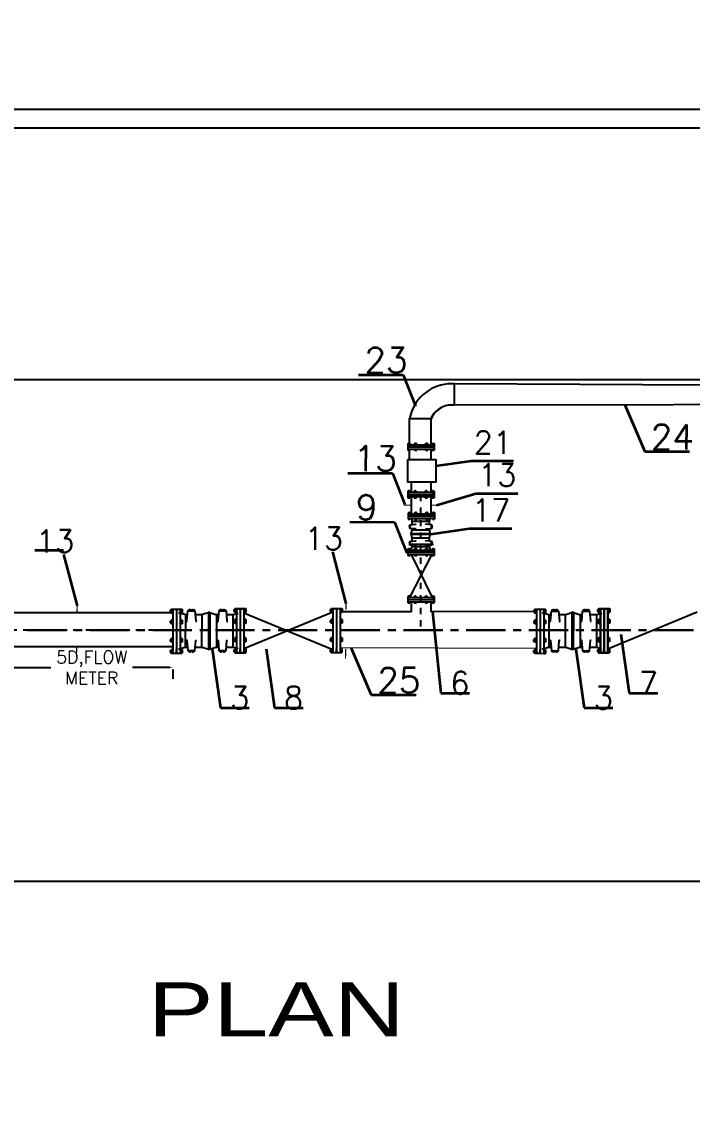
# Model space of a CAD drawing. Header units: inches. Extents: x 191440 to 383551, y 141400 to 284946.
# Drawn here: x 191690.82 to 191701.51, y 141596.54 to 141614.04 of the extents above; entities that cross this region are included whole.
import ezdxf

# ---------------------------------------------------------------- set-up
doc = ezdxf.new("R2010")
doc.units = ezdxf.units.IN
doc.header["$MEASUREMENT"] = 0
doc.header["$PDMODE"] = 3
doc.header["$PDSIZE"] = 0.1
for name, pattern in [('CENTER', [2, 1.25, -0.25, 0.25, -0.25]), ('DASHDOT', [1, 0.5, -0.25, 0, -0.25]), ('HIDDEN', [9.525, 6.35, -3.175])]:
    doc.linetypes.add(name, pattern=pattern)
for name, color, linetype in [('ARMATURE', 2, 'Continuous'), ('Sanitary', 6, 'Continuous'), ('VP', 7, 'Continuous')]:
    doc.layers.add(name, color=color, linetype=linetype)
for name, color, linetype, lineweight in [('P-TW', 5, 'Continuous', 35), ('PIPING', 40, 'Continuous', 30), ('WB-SJ3-M-SECTA - P-TW', 7, 'Continuous', 35)]:
    doc.layers.add(name, color=color, linetype=linetype, lineweight=lineweight)
doc.styles.add('ROMANS', font='romans', dxfattribs={"height": 1})
doc.styles.get("Standard").update_dxf_attribs({"font": 'txt.shx', "height": 0.2})
doc.styles.add('style22', font='arial.ttf', dxfattribs={"width": 1.3})
doc.dimstyles.new('osama', dxfattribs={"dimtxt": 50, "dimasz": 45, "dimexe": 0.18, "dimexo": 0.0625, "dimgap": 0.2, "dimtad": 0, "dimdec": 0, "dimzin": 0, "dimdsep": 46, "dimtxsty": 'ROMANS', "dimcen": 0, "dimse1": 1, "dimse2": 1, "dimclrd": 3, "dimclre": 3, "dimclrt": 5, "dimadec": 0, "dimazin": 0, "dimtfac": 0.6, "dimtdec": 0, "dimtmove": 2, "dimatfit": 3, "dimfxl": 1, "dimtolj": 1, "dimtzin": 0, "dimarcsym": 0})
doc.dimstyles.get("Standard").update_dxf_attribs({"dimtxt": 0.18, "dimasz": 0.18, "dimexe": 0.18, "dimexo": 0.0625, "dimgap": 0.09, "dimtad": 0, "dimtih": 1, "dimtoh": 1, "dimdec": 4, "dimzin": 0, "dimdsep": 46, "dimtxsty": 'Standard', "dimcen": 0.09, "dimadec": 0, "dimazin": 0, "dimtfac": 1, "dimtdec": 4, "dimtofl": 0, "dimtmove": 0, "dimatfit": 3, "dimfxl": 1, "dimtolj": 1, "dimtzin": 0, "dimarcsym": 0})

# ---------------------------------------------------------------- blocks, each defined once
blk = doc.blocks.new('FLANGE')
h = blk.add_hatch(color=256)
h.dxf.hatch_style = 1
h.paths.add_polyline_path([(2834.8568, 2262.3253), (2834.8643, 2262.3253), (2834.8643, 2262.3178), (2834.8568, 2262.3178)])
h.paths.add_polyline_path([(2834.8568, 2262.2728), (2834.8568, 2262.2803), (2834.8643, 2262.2803), (2834.8643, 2262.2728)])
h.paths.add_polyline_path([(2834.8568, 2262.3928), (2834.8568, 2262.4003), (2834.8643, 2262.4003), (2834.8643, 2262.3928)])
h.paths.add_polyline_path([(2834.8568, 2262.4378), (2834.8568, 2262.4453), (2834.8643, 2262.4453), (2834.8643, 2262.4378)])
h = blk.add_hatch(color=256)
h.dxf.hatch_style = 1
h.paths.add_polyline_path([(2834.8943, 2262.2691), (2834.8943, 2262.2728), (2834.9018, 2262.2728), (2834.9018, 2262.2691)])
h.paths.add_polyline_path([(2834.8943, 2262.2803), (2834.8943, 2262.2841), (2834.9018, 2262.2841), (2834.9018, 2262.2803)])
h.paths.add_polyline_path([(2834.8943, 2262.3141), (2834.8943, 2262.3178), (2834.9018, 2262.3178), (2834.9018, 2262.3141)])
h.paths.add_polyline_path([(2834.9018, 2262.3291), (2834.9018, 2262.3253), (2834.8943, 2262.3253), (2834.8943, 2262.3291)])
h.paths.add_polyline_path([(2834.9018, 2262.3928), (2834.9018, 2262.3891), (2834.8943, 2262.3891), (2834.8943, 2262.3928)])
h.paths.add_polyline_path([(2834.8943, 2262.4003), (2834.8943, 2262.4041), (2834.9018, 2262.4041), (2834.9018, 2262.4003)])
h.paths.add_polyline_path([(2834.9018, 2262.4378), (2834.9018, 2262.4341), (2834.8943, 2262.4341), (2834.8943, 2262.4378)])
h.paths.add_polyline_path([(2834.9018, 2262.4491), (2834.9018, 2262.4453), (2834.8943, 2262.4453), (2834.8943, 2262.4491)])
for p, q in [((2834.8531, 2262.4453), (2834.8531, 2262.4378)), ((2834.8531, 2262.4453), (2834.8643, 2262.4453)), ((2834.8531, 2262.4378), (2834.8643, 2262.4378)), ((2834.8568, 2262.4491), (2834.8568, 2262.4341)), ((2834.8568, 2262.4491), (2834.8643, 2262.4491)), ((2834.8568, 2262.4341), (2834.8643, 2262.4341)), ((2834.8643, 2262.4491), (2834.8643, 2262.2691)), ((2834.8643, 2262.4491), (2834.8793, 2262.4491)), ((2834.8793, 2262.4491), (2834.8793, 2262.2691)), ((2834.8793, 2262.4491), (2834.8793, 2262.2691)), ((2834.8793, 2262.4491), (2834.8943, 2262.4491)), ((2834.8943, 2262.4491), (2834.8943, 2262.2691)), ((2834.8943, 2262.4491), (2834.9018, 2262.4491)), ((2834.8943, 2262.4453), (2834.9018, 2262.4453)), ((2834.8943, 2262.4378), (2834.9018, 2262.4378)), ((2834.8943, 2262.4341), (2834.9018, 2262.4341)), ((2834.9018, 2262.4491), (2834.9018, 2262.4341)), ((2834.8531, 2262.4003), (2834.8531, 2262.3928)), ((2834.8643, 2262.4003), (2834.8531, 2262.4003)), ((2834.8643, 2262.3928), (2834.8531, 2262.3928)), ((2834.8568, 2262.4041), (2834.8568, 2262.3891)), ((2834.8643, 2262.4041), (2834.8568, 2262.4041)), ((2834.8643, 2262.3891), (2834.8568, 2262.3891)), ((2834.9018, 2262.4041), (2834.8943, 2262.4041)), ((2834.9018, 2262.4003), (2834.8943, 2262.4003)), ((2834.9018, 2262.3928), (2834.8943, 2262.3928)), ((2834.9018, 2262.3891), (2834.8943, 2262.3891)), ((2834.9018, 2262.4041), (2834.9018, 2262.3891)), ((2834.8531, 2262.3253), (2834.8531, 2262.3178)), ((2834.8643, 2262.3253), (2834.8531, 2262.3253)), ((2834.8643, 2262.3178), (2834.8531, 2262.3178)), ((2834.8568, 2262.3291), (2834.8568, 2262.3141)), ((2834.8643, 2262.3291), (2834.8568, 2262.3291)), ((2834.8643, 2262.3141), (2834.8568, 2262.3141)), ((2834.9018, 2262.3291), (2834.8943, 2262.3291)), ((2834.9018, 2262.3253), (2834.8943, 2262.3253)), ((2834.9018, 2262.3178), (2834.8943, 2262.3178)), ((2834.9018, 2262.3141), (2834.8943, 2262.3141)), ((2834.9018, 2262.3291), (2834.9018, 2262.3141)), ((2834.8531, 2262.2803), (2834.8531, 2262.2728)), ((2834.8531, 2262.2803), (2834.8643, 2262.2803)), ((2834.8531, 2262.2728), (2834.8643, 2262.2728)), ((2834.8568, 2262.2841), (2834.8568, 2262.2691)), ((2834.8568, 2262.2841), (2834.8643, 2262.2841)), ((2834.8568, 2262.2691), (2834.8643, 2262.2691)), ((2834.8643, 2262.2691), (2834.8793, 2262.2691)), ((2834.8793, 2262.2691), (2834.8793, 2262.2841)), ((2834.8793, 2262.2691), (2834.8943, 2262.2691)), ((2834.8943, 2262.2841), (2834.9018, 2262.2841)), ((2834.8943, 2262.2803), (2834.9018, 2262.2803)), ((2834.8943, 2262.2728), (2834.9018, 2262.2728)), ((2834.8943, 2262.2691), (2834.9018, 2262.2691)), ((2834.9018, 2262.2841), (2834.9018, 2262.2691))]:
    blk.add_line(p, q)
blk = doc.blocks.new('*D22')
at = {"color": 0, "lineweight": -2, "transparency": 16777216}
for p, q in [((191690.634, 141603.929), (191690.634, 141603.562)), ((191690.684, 141603.742), (191691.28, 141603.742)), ((191693.176, 141603.742), (191692.58, 141603.742)), ((191693.226, 141603.709), (191693.226, 141603.562))]:
    blk.add_line(p, q, dxfattribs=at)
at = {"color": 0, "transparency": 16777216}
for points in [[(191690.684, 141603.751), (191690.684, 141603.734), (191690.634, 141603.742)], [(191693.176, 141603.751), (191693.176, 141603.734), (191693.226, 141603.742)]]:
    blk.add_solid(points, dxfattribs=at)
at = {"layer": 'Defpoints', "color": 0, "transparency": 16777216}
for p in [(191690.634, 141603.991, -1587.072), (191693.226, 141603.771), (191693.226, 141603.742)]:
    blk.add_point(p, dxfattribs=at)
at = {"color": 0, "transparency": 16777216, "insert": (191691.93, 141603.742), "char_height": 0.2, "attachment_point": 5}
blk.add_mtext('\\A1;5D,FLOW \\PMETER', dxfattribs=at)

msp = doc.modelspace()

# ---------------------------------------------------------------- linework, layer by layer
at = {"linetype": 'DASHDOT', "ltscale": 0.1}
for p, q in [((191697.17602, 141606.49576, -396.768), (191697.17382, 141604.31849, -396.768)), ((191686.83601, 141604.34555, -3174.144), (191693.22462, 141604.34555, -3174.144))]:
    msp.add_line(p, q, dxfattribs=at)
at = {"color": 132}
for p, q in [((191696.98818, 141605.71168, -1349.0112), (191697.38268, 141605.71132, -1349.0112)), ((191696.98818, 141605.71168, -1349.0112), (191697.38268, 141605.71132, -1349.0112)), ((191693.34194, 141604.65009, -3174.144), (191693.34134, 141603.99259, -3174.144)), ((191693.34194, 141604.65009, -3174.144), (191693.34134, 141603.99259, -3174.144)), ((191694.35838, 141604.65725, -3174.144), (191694.35777, 141603.99975, -3174.144)), ((191694.35838, 141604.65725, -3174.144), (191694.35777, 141603.99975, -3174.144)), ((191699.14217, 141604.64868, -3174.144), (191699.14156, 141603.99119, -3174.144)), ((191699.14217, 141604.64868, -3174.144), (191699.14156, 141603.99119, -3174.144))]:
    msp.add_line(p, q, dxfattribs=at)
for p, q in [((191697.35366, 141605.5488, -1349.0112), (191697.00115, 141604.8603, -1349.0112)), ((191697.02873, 141605.54793, -1349.0112), (191697.3636, 141604.85963, -1349.0112)), ((191694.35782, 141604.04782, -3174.144), (191695.77731, 141604.63303, -3174.144)), ((191694.35782, 141604.61416, -3174.144), (191695.77731, 141604.02894, -3174.144)), ((191700.17246, 141604.04641, -3174.144), (191701.59196, 141604.63163, -3174.144))]:
    msp.add_line(p, q)
msp.add_lwpolyline([(191727.69337, 141612.64468), (191670.19337, 141612.64468), (191670.19337, 141573.14468), (191727.69337, 141573.14468), (191727.69337, 141612.64468)])
msp.add_lwpolyline([(191727.39337, 141612.34468), (191670.49337, 141612.34468), (191670.49337, 141573.44468), (191727.39337, 141573.44468)], close=True)
at = {"color": 5}
for points in [[(191697.71964, 141608.26785), (191697.61025, 141608.26785)], [(191704.71954, 141608.22897), (191697.71964, 141608.26785)], [(191697.71965, 141607.92594), (191697.71964, 141608.26785)], [(191697.71965, 141607.92594), (191697.61863, 141607.92594)], [(191704.70956, 141607.94051), (191697.71965, 141607.92594)], [(191697.00075, 141607.29658), (191697.00185, 141607.71733)], [(191697.00107, 141607.71412), (191697.34298, 141607.71412)], [(191697.00014, 141607.06051), (191697.00057, 141607.22636)]]:
    msp.add_lwpolyline(points, dxfattribs=at)
for points, elevation in [([(191697.34537, 141607.29627), (191697.34607, 141607.70746)], -1349.0112), ([(191697.34497, 141607.06051), (191697.34525, 141607.22604)], -1349.0112), ([(191697.03182, 141606.53961), (191697.0321, 141606.69924)], -1349.0112), ([(191697.34409, 141606.53933), (191697.34436, 141606.69924)], -1349.0112), ([(191697.0312, 141606.19541), (191697.03169, 141606.46939)], -1349.0112), ([(191697.34351, 141606.19513), (191697.34397, 141606.4691)], -1349.0112), ([(191697.03387, 141604.63131), (191697.03352, 141604.79741)], -1349.0112), ([(191697.34489, 141604.63309), (191697.3458, 141604.79655)], -1349.0112), ([(191693.22462, 141604.6153), (191690.27329, 141604.6153)], -921.00529), ([(191697.03387, 141604.63305), (191695.89435, 141604.63276)], -1587.072), ([(191699.02511, 141604.63377), (191697.3449, 141604.63348)], -1587.072), ([(191693.22462, 141604.07046), (191690.27295, 141604.07046)], -921.00529)]:
    msp.add_lwpolyline(points, dxfattribs=dict(at, elevation=elevation))
at = {"color": 4, "linetype": 'HIDDEN', "ltscale": 0.1}
for points, const_width, elevation in [([(191697.02796, 141606.33545), (191696.90588, 141606.33386)], 0.016, -79.3536), ([(191697.46775, 141606.33359), (191697.34568, 141606.332)], 0.016, -1349.0112), ([(191695.9847, 141604.66417), (191695.98696, 141604.81675)], 0.02, 1587.072)]:
    msp.add_lwpolyline(points, dxfattribs=dict(at, const_width=const_width, elevation=elevation))
at = {"color": 4, "linetype": 'HIDDEN', "ltscale": 0.1, "const_width": 0.02}
for points in [[(191691.69642, 141604.62246), (191691.69868, 141604.77505)], [(191691.68658, 141603.91182), (191691.68885, 141604.06441)], [(191695.97893, 141603.88307), (191695.9812, 141604.03566)]]:
    msp.add_lwpolyline(points, dxfattribs=at)
at = {"color": 5}
for centre, radius, start, end in [((191697.67706, 141607.5824), 0.6887, 95.567006, 168.973215), ((191697.669, 141607.57512), 0.35442, 98.170478, 156.908049), ((191697.64497, 141607.59316, -1146.65952), 0.3208, 115.212243, 158.936748)]:
    msp.add_arc(centre, radius, start, end, dxfattribs=at)
at = {"layer": 'ARMATURE', "color": 1}
for p, q in [((191697.04708, 141606.07785, -1349.0112), (191697.31313, 141606.07761, -1349.0112)), ((191697.04695, 141605.93906, -1349.0112), (191697.313, 141605.93881, -1349.0112)), ((191697.04683, 141605.813, -1349.0112), (191697.31289, 141605.81276, -1349.0112)), ((191697.04671, 141605.6742, -1349.0112), (191697.31276, 141605.67396, -1349.0112)), ((191693.42389, 141604.57903, -3174.144), (191693.42343, 141604.07968, -3174.144)), ((191693.68439, 141604.57879, -3174.144), (191693.68394, 141604.07944, -3174.144)), ((191693.92098, 141604.57858, -3174.144), (191693.92053, 141604.07922, -3174.144)), ((191694.18149, 141604.57834, -3174.144), (191694.18103, 141604.07898, -3174.144)), ((191699.22411, 141604.57763, -3174.144), (191699.22365, 141604.07828, -3174.144)), ((191699.48461, 141604.57739, -3174.144), (191699.48416, 141604.07804, -3174.144)), ((191699.72121, 141604.57717, -3174.144), (191699.72075, 141604.07782, -3174.144)), ((191699.98171, 141604.57694, -3174.144), (191699.98125, 141604.07758, -3174.144))]:
    msp.add_line(p, q, dxfattribs=at)
for points, elevation in [([(191697.02286, 141606.13059), (191697.0297, 141606.12255), (191697.3415, 141606.12227), (191697.34762, 141606.13542)], -1349.0112), ([(191697.018, 141605.87606), (191697.02402, 141605.88207), (191697.33583, 141605.88178), (191697.34184, 141605.87576)], -1349.0112), ([(191697.018, 141605.87606), (191697.02401, 141605.87003), (191697.33581, 141605.86974), (191697.34184, 141605.87576)], -1349.0112), ([(191697.01775, 141605.6112), (191697.02378, 141605.61722), (191697.33558, 141605.61693), (191697.3416, 141605.61091)], -1349.0112), ([(191693.80274, 141604.63291), (191693.79143, 141604.62163), (191693.79089, 141604.03641), (191693.80218, 141604.0251)], -3174.144), ([(191693.80274, 141604.63291), (191693.81403, 141604.62161), (191693.81349, 141604.03639), (191693.80218, 141604.0251)], -3174.144), ([(191699.60296, 141604.63151), (191699.59165, 141604.62022), (191699.59112, 141604.03501), (191699.6024, 141604.0237)], -3174.144), ([(191699.60296, 141604.63151), (191699.61425, 141604.6202), (191699.61371, 141604.03499), (191699.6024, 141604.0237)], -3174.144)]:
    msp.add_lwpolyline(points, dxfattribs=dict(at, elevation=elevation))
for points, elevation in [([(191697.04161, 141606.02313), (191697.04165, 141606.07314, 0.06554346), (191697.04043, 141606.08249), (191697.02966, 141606.12284)], -1349.0112), ([(191697.3185, 141606.02288), (191697.31854, 141606.07289, -0.06554346), (191697.31978, 141606.08224), (191697.33063, 141606.12256)], -1349.0112), ([(191697.00545, 141605.98004), (191697.00173, 141605.98004, 0.17157288), (191697.00172, 141605.97435), (191697.00545, 141605.97435)], -1349.0112), ([(191697.00547, 141606.00083), (191697.00175, 141606.00084, -0.17157288), (191697.00175, 141606.00652), (191697.00548, 141606.00652)], -1349.0112), ([(191697.10173, 141605.94683, 0.38887873), (191697.09624, 141605.95284), (191697.01145, 141605.96033), (191697.01151, 141606.02053), (191697.09631, 141606.02787, 0.38887873), (191697.10181, 141606.03386)], -1349.0112), ([(191697.04137, 141605.75828), (191697.04141, 141605.80829, 0.06554346), (191697.04019, 141605.81764), (191697.02401, 141605.87003)], -1349.0112), ([(191697.02402, 141605.88207), (191697.0403, 141605.93443, 0.06554346), (191697.04154, 141605.94378), (191697.04155, 141605.95767, 0.06554346)], -1349.0112), ([(191697.25823, 141605.94669, -0.38887873), (191697.26374, 141605.95268), (191697.34854, 141605.96002), (191697.34859, 141606.02022), (191697.2638, 141606.02771, -0.38887873), (191697.25831, 141606.03372)], -1349.0112), ([(191697.31826, 141605.75803), (191697.3183, 141605.80804, -0.06554346), (191697.31954, 141605.81738), (191697.33581, 141605.86974)], -1349.0112), ([(191697.33583, 141605.88178), (191697.31965, 141605.93417, -0.06554346), (191697.31843, 141605.94352), (191697.31844, 141605.95742, -0.06554346)], -1349.0112), ([(191697.35458, 141605.97972), (191697.3583, 141605.97971, -0.17157288), (191697.3583, 141605.97402), (191697.35457, 141605.97403)], -1349.0112), ([(191697.35459, 141606.00051), (191697.35832, 141606.00051, 0.17157288), (191697.35832, 141606.0062), (191697.3546, 141606.0062)], -1349.0112), ([(191697.00521, 141605.71518), (191697.00148, 141605.71519, 0.17157288), (191697.00148, 141605.7095), (191697.0052, 141605.7095)], -1349.0112), ([(191697.00523, 141605.73598), (191697.0015, 141605.73598, -0.17157288), (191697.00151, 141605.74167), (191697.00523, 141605.74167)], -1349.0112), ([(191697.10149, 141605.68198, 0.38887873), (191697.096, 141605.68798), (191697.01121, 141605.69548), (191697.01127, 141605.75567), (191697.09607, 141605.76302, 0.38887873), (191697.10157, 141605.76901)], -1349.0112), ([(191697.25799, 141605.68184, -0.38887873), (191697.26349, 141605.68783), (191697.3483, 141605.69517), (191697.34835, 141605.75537), (191697.26356, 141605.76286, -0.38887873), (191697.25807, 141605.76886)], -1349.0112), ([(191697.35433, 141605.71486), (191697.35806, 141605.71486, -0.17157288), (191697.35805, 141605.70917), (191697.35433, 141605.70918)], -1349.0112), ([(191697.35435, 141605.73566), (191697.35808, 141605.73566, 0.17157288), (191697.35808, 141605.74135), (191697.35436, 141605.74135)], -1349.0112), ([(191697.02378, 141605.61722), (191697.04005, 141605.66958, 0.06554346), (191697.04129, 141605.67892), (191697.04131, 141605.69282, 0.06554346)], -1349.0112), ([(191697.33558, 141605.61693), (191697.31941, 141605.66932, -0.06554346), (191697.31818, 141605.67867), (191697.3182, 141605.69257, -0.06554346)], -1349.0112), ([(191693.43849, 141604.47621, 0.38887873), (191693.44975, 141604.48651), (191693.46382, 141604.64565), (191693.5768, 141604.64555), (191693.59058, 141604.48638, 0.38887873), (191693.60182, 141604.47606)], -3174.144), ([(191693.5008, 141604.65692), (191693.50081, 141604.66391, 0.17157288), (191693.49013, 141604.66392), (191693.49013, 141604.65692)], -3174.144), ([(191693.53984, 141604.65688), (191693.53984, 141604.66387, -0.17157288), (191693.55052, 141604.66386), (191693.55051, 141604.65687)], -3174.144), ([(191693.93558, 141604.47575, 0.38887873), (191693.94685, 141604.48606), (191693.96092, 141604.6452), (191694.07389, 141604.64509), (191694.08767, 141604.48593, 0.38887873), (191694.09892, 141604.47561)], -3174.144), ([(191693.9979, 141604.65646), (191693.9979, 141604.66345, 0.17157288), (191693.98723, 141604.66346), (191693.98722, 141604.65647)], -3174.144), ([(191694.03693, 141604.65642), (191694.03694, 141604.66342, -0.17157288), (191694.04761, 141604.66341), (191694.04761, 141604.65641)], -3174.144), ([(191699.23871, 141604.47481, 0.38887873), (191699.24997, 141604.48511), (191699.26404, 141604.64425), (191699.37702, 141604.64415), (191699.3908, 141604.48498, 0.38887873), (191699.40204, 141604.47466)], -3174.144), ([(191699.30102, 141604.65551), (191699.30103, 141604.66251, 0.17157288), (191699.29035, 141604.66252), (191699.29035, 141604.65552)], -3174.144), ([(191699.34006, 141604.65548), (191699.34006, 141604.66247, -0.17157288), (191699.35074, 141604.66246), (191699.35073, 141604.65547)], -3174.144), ([(191699.79812, 141604.65506), (191699.79813, 141604.66205, 0.17157288), (191699.78745, 141604.66206), (191699.78744, 141604.65507)], -3174.144), ([(191699.83715, 141604.65502), (191699.83716, 141604.66201, -0.17157288), (191699.84784, 141604.662), (191699.84783, 141604.65501)], -3174.144), ([(191693.31693, 141604.62206), (191693.4152, 141604.59152, 0.06554346), (191693.43275, 141604.58919), (191693.45883, 141604.58917, 0.06554346)], -3174.144), ([(191693.58169, 141604.58906), (191693.67555, 141604.58897, 0.06554346), (191693.6931, 141604.59126), (191693.79143, 141604.62163)], -3174.144), ([(191693.81403, 141604.62161), (191693.9123, 141604.59106, 0.06554346), (191693.92984, 141604.58874), (191693.95592, 141604.58871, 0.06554346)], -3174.144), ([(191694.07878, 141604.5886), (191694.17265, 141604.58851, 0.06554346), (191694.19019, 141604.59081), (191694.26592, 141604.61102)], -3174.144), ([(191699.11715, 141604.62066), (191699.21543, 141604.59012, 0.06554346), (191699.23297, 141604.58779), (191699.25905, 141604.58777, 0.06554346)], -3174.144), ([(191699.38191, 141604.58765), (191699.47578, 141604.58757, 0.06554346), (191699.49332, 141604.58986), (191699.59165, 141604.62022)], -3174.144), ([(191699.61425, 141604.6202), (191699.71252, 141604.58966, 0.06554346), (191699.73006, 141604.58733), (191699.75614, 141604.58731, 0.06554346)], -3174.144), ([(191699.7358, 141604.47435, 0.38887873), (191699.74707, 141604.48466), (191699.76114, 141604.64379), (191699.87411, 141604.64369), (191699.88789, 141604.48453, 0.38887873), (191699.89914, 141604.4742)], -3174.144), ([(191699.879, 141604.5872), (191699.97287, 141604.58711, 0.06554346), (191699.99042, 141604.58941), (191700.06614, 141604.60962)], -3174.144), ([(191693.43822, 141604.18247, -0.38887873), (191693.44946, 141604.17215), (191693.46324, 141604.01299), (191693.57622, 141604.01288), (191693.59029, 141604.17202, -0.38887873), (191693.60155, 141604.18232)], -3174.144), ([(191693.93531, 141604.18202, -0.38887873), (191693.94656, 141604.17169), (191693.96034, 141604.01253), (191694.07331, 141604.01243), (191694.08738, 141604.17157, -0.38887873), (191694.09865, 141604.18187)], -3174.144), ([(191699.23844, 141604.18107, -0.38887873), (191699.24969, 141604.17075), (191699.26346, 141604.01158), (191699.37644, 141604.01148), (191699.39051, 141604.17062, -0.38887873), (191699.40177, 141604.18092)], -3174.144), ([(191699.73553, 141604.18062, -0.38887873), (191699.74678, 141604.17029), (191699.76056, 141604.01113), (191699.87353, 141604.01102), (191699.8876, 141604.17016, -0.38887873), (191699.89887, 141604.18047)], -3174.144), ([(191693.31639, 141604.03685), (191693.41472, 141604.06721, -0.06554346), (191693.43227, 141604.0695), (191693.45835, 141604.06948, -0.06554346)], -3174.144), ([(191693.5002, 141604.00165), (191693.5002, 141603.99466, -0.17157288), (191693.48952, 141603.99467), (191693.48953, 141604.00166)], -3174.144), ([(191693.53924, 141604.00162), (191693.53923, 141603.99463, 0.17157288), (191693.54991, 141603.99462), (191693.54991, 141604.00161)], -3174.144), ([(191693.58121, 141604.06937), (191693.67508, 141604.06928, -0.06554346), (191693.69262, 141604.06695), (191693.79089, 141604.03641)], -3174.144), ([(191693.81349, 141604.03639), (191693.91182, 141604.06675, -0.06554346), (191693.92936, 141604.06905), (191693.95545, 141604.06902, -0.06554346)], -3174.144), ([(191693.9973, 141604.0012), (191693.99729, 141603.99421, -0.17157288), (191693.98661, 141603.99422), (191693.98662, 141604.00121)], -3174.144), ([(191694.03633, 141604.00116), (191694.03632, 141603.99417, 0.17157288), (191694.047, 141603.99416), (191694.04701, 141604.00115)], -3174.144), ([(191694.07831, 141604.06891), (191694.17217, 141604.06882, -0.06554346), (191694.18971, 141604.0665), (191694.2654, 141604.04614)], -3174.144), ([(191699.11662, 141604.03544), (191699.21495, 141604.06581, -0.06554346), (191699.23249, 141604.0681), (191699.25857, 141604.06808, -0.06554346)], -3174.144), ([(191699.30042, 141604.00025), (191699.30042, 141603.99326, -0.17157288), (191699.28974, 141603.99327), (191699.28975, 141604.00026)], -3174.144), ([(191699.33946, 141604.00022), (191699.33945, 141603.99322, 0.17157288), (191699.35013, 141603.99321), (191699.35013, 141604.00021)], -3174.144), ([(191699.38143, 141604.06796), (191699.4753, 141604.06788, -0.06554346), (191699.49284, 141604.06555), (191699.59112, 141604.03501)], -3174.144), ([(191699.61371, 141604.03499), (191699.71204, 141604.06535, -0.06554346), (191699.72959, 141604.06764), (191699.75567, 141604.06762, -0.06554346)], -3174.144), ([(191699.79752, 141603.9998), (191699.79751, 141603.9928, -0.17157288), (191699.78684, 141603.99281), (191699.78684, 141603.99981)], -3174.144), ([(191699.83655, 141603.99976), (191699.83655, 141603.99277, 0.17157288), (191699.84722, 141603.99276), (191699.84723, 141603.99975)], -3174.144), ([(191699.87853, 141604.06751), (191699.97239, 141604.06742, -0.06554346), (191699.98994, 141604.0651), (191700.06562, 141604.04474)], -3174.144)]:
    msp.add_lwpolyline(points, format="xyb", dxfattribs=dict(at, elevation=elevation))
for points, elevation in [([(191697.00545, 141605.98288), (191697.00173, 141605.98288), (191697.00124, 141605.98214), (191697.00123, 141605.97225), (191697.00172, 141605.97151), (191697.00544, 141605.9715)], -1349.0112), ([(191697.00547, 141605.99799), (191697.00174, 141605.99799), (191697.00126, 141605.99873), (191697.00126, 141606.00863), (191697.00175, 141606.00937), (191697.00548, 141606.00937)], -1349.0112), ([(191697.01025, 141605.96515), (191697.0103, 141606.01571), (191697.00548, 141606.01572), (191697.00544, 141605.96515)], -1349.0112), ([(191697.34975, 141605.96484), (191697.34979, 141606.0154), (191697.35461, 141606.0154), (191697.35456, 141605.96483)], -1349.0112), ([(191697.35458, 141605.98256), (191697.3583, 141605.98256), (191697.35879, 141605.98182), (191697.35878, 141605.97192), (191697.35829, 141605.97118), (191697.35457, 141605.97118)], -1349.0112), ([(191697.35459, 141605.99767), (191697.35832, 141605.99767), (191697.35881, 141605.9984), (191697.35881, 141606.0083), (191697.35833, 141606.00904), (191697.3546, 141606.00905)], -1349.0112), ([(191697.00521, 141605.71803), (191697.00149, 141605.71803), (191697.001, 141605.71729), (191697.00099, 141605.7074), (191697.00148, 141605.70666), (191697.0052, 141605.70665)], -1349.0112), ([(191697.00523, 141605.73314), (191697.0015, 141605.73314), (191697.00101, 141605.73388), (191697.00102, 141605.74378), (191697.00151, 141605.74452), (191697.00524, 141605.74451)], -1349.0112), ([(191697.01001, 141605.7003), (191697.01006, 141605.75086), (191697.00524, 141605.75086), (191697.0052, 141605.7003)], -1349.0112), ([(191697.3495, 141605.69999), (191697.34955, 141605.75055), (191697.35437, 141605.75054), (191697.35432, 141605.69998)], -1349.0112), ([(191697.35434, 141605.71771), (191697.35806, 141605.71771), (191697.35855, 141605.71697), (191697.35854, 141605.70707), (191697.35805, 141605.70633), (191697.35432, 141605.70633)], -1349.0112), ([(191697.35435, 141605.73282), (191697.35807, 141605.73281), (191697.35856, 141605.73355), (191697.35857, 141605.74345), (191697.35808, 141605.74419), (191697.35436, 141605.74419)], -1349.0112), ([(191693.47286, 141604.6479), (191693.56776, 141604.64782), (191693.56777, 141604.65685), (191693.47287, 141604.65694)], -3174.144), ([(191693.50614, 141604.65691), (191693.50615, 141604.6639), (191693.50476, 141604.66482), (191693.48618, 141604.66484), (191693.4848, 141604.66392), (191693.48479, 141604.65693)], -3174.144), ([(191693.5345, 141604.65688), (191693.5345, 141604.66388), (191693.53589, 141604.66479), (191693.55447, 141604.66477), (191693.55586, 141604.66386), (191693.55585, 141604.65686)], -3174.144), ([(191693.96996, 141604.64745), (191694.06486, 141604.64736), (191694.06486, 141604.6564), (191693.96996, 141604.65649)], -3174.144), ([(191694.00324, 141604.65645), (191694.00324, 141604.66345), (191694.00185, 141604.66436), (191693.98328, 141604.66438), (191693.98189, 141604.66347), (191693.98188, 141604.65647)], -3174.144), ([(191694.03159, 141604.65643), (191694.0316, 141604.66342), (191694.03299, 141604.66434), (191694.05156, 141604.66432), (191694.05295, 141604.6634), (191694.05295, 141604.65641)], -3174.144), ([(191699.27308, 141604.6465), (191699.36798, 141604.64641), (191699.36799, 141604.65545), (191699.27309, 141604.65554)], -3174.144), ([(191699.30636, 141604.65551), (191699.30637, 141604.6625), (191699.30498, 141604.66342), (191699.28641, 141604.66344), (191699.28502, 141604.66252), (191699.28501, 141604.65553)], -3174.144), ([(191699.33472, 141604.65548), (191699.33473, 141604.66247), (191699.33611, 141604.66339), (191699.35469, 141604.66337), (191699.35608, 141604.66246), (191699.35607, 141604.65546)], -3174.144), ([(191699.77018, 141604.64605), (191699.86508, 141604.64596), (191699.86509, 141604.655), (191699.77019, 141604.65508)], -3174.144), ([(191699.80346, 141604.65505), (191699.80346, 141604.66205), (191699.80208, 141604.66296), (191699.7835, 141604.66298), (191699.78211, 141604.66206), (191699.7821, 141604.65507)], -3174.144), ([(191699.83181, 141604.65503), (191699.83182, 141604.66202), (191699.83321, 141604.66293), (191699.85179, 141604.66292), (191699.85317, 141604.662), (191699.85317, 141604.65501)], -3174.144), ([(191693.47228, 141604.01072), (191693.56718, 141604.01063), (191693.56717, 141604.00159), (191693.47227, 141604.00168)], -3174.144), ([(191693.50554, 141604.00165), (191693.50553, 141603.99466), (191693.50415, 141603.99374), (191693.48557, 141603.99376), (191693.48418, 141603.99468), (191693.48419, 141604.00167)], -3174.144), ([(191693.5339, 141604.00162), (191693.53389, 141603.99463), (191693.53528, 141603.99371), (191693.55386, 141603.9937), (191693.55524, 141603.99461), (191693.55525, 141604.0016)], -3174.144), ([(191693.96937, 141604.01026), (191694.06427, 141604.01018), (191694.06426, 141604.00114), (191693.96936, 141604.00122)], -3174.144), ([(191694.00264, 141604.00119), (191694.00263, 141603.9942), (191694.00124, 141603.99329), (191693.98266, 141603.9933), (191693.98128, 141603.99422), (191693.98128, 141604.00121)], -3174.144), ([(191694.03099, 141604.00117), (191694.03099, 141603.99418), (191694.03237, 141603.99326), (191694.05095, 141603.99324), (191694.05234, 141603.99416), (191694.05234, 141604.00115)], -3174.144), ([(191699.2725, 141604.00932), (191699.3674, 141604.00923), (191699.36739, 141604.00019), (191699.27249, 141604.00028)], -3174.144), ([(191699.30576, 141604.00025), (191699.30576, 141603.99326), (191699.30437, 141603.99234), (191699.28579, 141603.99236), (191699.2844, 141603.99327), (191699.28441, 141604.00027)], -3174.144), ([(191699.33412, 141604.00022), (191699.33411, 141603.99323), (191699.3355, 141603.99231), (191699.35408, 141603.99229), (191699.35547, 141603.99321), (191699.35547, 141604.0002)], -3174.144), ([(191699.76959, 141604.00886), (191699.86449, 141604.00877), (191699.86449, 141603.99974), (191699.76959, 141603.99982)], -3174.144), ([(191699.80286, 141603.99979), (191699.80285, 141603.9928), (191699.80146, 141603.99189), (191699.78289, 141603.9919), (191699.7815, 141603.99282), (191699.7815, 141603.99981)], -3174.144), ([(191699.83121, 141603.99977), (191699.83121, 141603.99277), (191699.83259, 141603.99186), (191699.85117, 141603.99184), (191699.85256, 141603.99275), (191699.85257, 141603.99975)], -3174.144)]:
    msp.add_lwpolyline(points, close=True, dxfattribs=dict(at, elevation=elevation))
for centre, radius, start, end in [((191697.00355, 141605.97293, -1349.0112), 0.00232, 142.06306, 217.831943), ((191697.00356, 141605.98146, -1349.0112), 0.00232, 142.06306, 217.831943), ((191697.00358, 141606.00795, -1349.0112), 0.00232, 142.06306, 217.831943), ((191697.00357, 141605.99941, -1349.0112), 0.00232, 142.06306, 217.831943), ((191697.01146, 141605.97117, -1349.0112), 0.0012, 89.947501, 179.947501), ((191697.0115, 141606.00969, -1349.0112), 0.0012, 179.947501, 269.947501), ((191697.34855, 141605.97086, -1349.0112), 0.0012, 359.947501, 89.947501), ((191697.34858, 141606.00938, -1349.0112), 0.0012, 269.947501, 359.947501), ((191697.35647, 141605.9726, -1349.0112), 0.00232, 322.06306, 37.831943), ((191697.35647, 141605.98114, -1349.0112), 0.00232, 322.06306, 37.831943), ((191697.3565, 141606.00762, -1349.0112), 0.00232, 322.06306, 37.831943), ((191697.35649, 141605.99909, -1349.0112), 0.00232, 322.06306, 37.831943), ((191697.00331, 141605.70808, -1349.0112), 0.00232, 142.06306, 217.831943), ((191697.00331, 141605.71661, -1349.0112), 0.00232, 142.06306, 217.831943), ((191697.00333, 141605.73456, -1349.0112), 0.00232, 142.06306, 217.831943), ((191697.00334, 141605.74309, -1349.0112), 0.00232, 142.06306, 217.831943), ((191697.01122, 141605.70632, -1349.0112), 0.0012, 89.947501, 179.947501), ((191697.01126, 141605.74484, -1349.0112), 0.0012, 179.947501, 269.947501), ((191697.3483, 141605.70601, -1349.0112), 0.0012, 359.947501, 89.947501), ((191697.34834, 141605.74453, -1349.0112), 0.0012, 269.947501, 359.947501), ((191697.35622, 141605.70775, -1349.0112), 0.00232, 322.06306, 37.831943), ((191697.35623, 141605.71628, -1349.0112), 0.00232, 322.06306, 37.831943), ((191697.35625, 141605.73424, -1349.0112), 0.00232, 322.06306, 37.831943), ((191697.35626, 141605.74277, -1349.0112), 0.00232, 322.06306, 37.831943), ((191693.48416, 141604.64563, -3174.144), 0.00226, 359.947501, 89.947501), ((191693.48746, 141604.66049, -3174.144), 0.00435, 52.06306, 127.831943), ((191693.50348, 141604.66047, -3174.144), 0.00435, 52.06306, 127.831943), ((191693.53717, 141604.66044, -3174.144), 0.00435, 52.06306, 127.831943), ((191693.55318, 141604.66043, -3174.144), 0.00435, 52.06306, 127.831943), ((191693.55646, 141604.64557, -3174.144), 0.00226, 89.947501, 179.947501), ((191693.98125, 141604.64518, -3174.144), 0.00226, 359.947501, 89.947501), ((191693.98456, 141604.66003, -3174.144), 0.00435, 52.06306, 127.831943), ((191694.00057, 141604.66002, -3174.144), 0.00435, 52.06306, 127.831943), ((191694.03426, 141604.65999, -3174.144), 0.00435, 52.06306, 127.831943), ((191694.05028, 141604.65997, -3174.144), 0.00435, 52.06306, 127.831943), ((191694.05356, 141604.64511, -3174.144), 0.00226, 89.947501, 179.947501), ((191699.28438, 141604.64423, -3174.144), 0.00226, 359.947501, 89.947501), ((191699.28768, 141604.65909, -3174.144), 0.00435, 52.06306, 127.831943), ((191699.3037, 141604.65907, -3174.144), 0.00435, 52.06306, 127.831943), ((191699.33739, 141604.65904, -3174.144), 0.00435, 52.06306, 127.831943), ((191699.35341, 141604.65903, -3174.144), 0.00435, 52.06306, 127.831943), ((191699.35668, 141604.64416, -3174.144), 0.00226, 89.947501, 179.947501), ((191699.78147, 141604.64378, -3174.144), 0.00226, 359.947501, 89.947501), ((191699.78478, 141604.65863, -3174.144), 0.00435, 52.06306, 127.831943), ((191699.80079, 141604.65862, -3174.144), 0.00435, 52.06306, 127.831943), ((191699.83449, 141604.65859, -3174.144), 0.00435, 52.06306, 127.831943), ((191699.8505, 141604.65857, -3174.144), 0.00435, 52.06306, 127.831943), ((191699.85378, 141604.64371, -3174.144), 0.00226, 89.947501, 179.947501), ((191693.48358, 141604.01297, -3174.144), 0.00226, 269.947501, 359.947501), ((191693.48685, 141603.9981, -3174.144), 0.00435, 232.06306, 307.831943), ((191693.50287, 141603.99809, -3174.144), 0.00435, 232.06306, 307.831943), ((191693.53656, 141603.99806, -3174.144), 0.00435, 232.06306, 307.831943), ((191693.55258, 141603.99804, -3174.144), 0.00435, 232.06306, 307.831943), ((191693.55588, 141604.0129, -3174.144), 0.00226, 179.947501, 269.947501), ((191693.98067, 141604.01251, -3174.144), 0.00226, 269.947501, 359.947501), ((191693.98395, 141603.99765, -3174.144), 0.00435, 232.06306, 307.831943), ((191693.99996, 141603.99763, -3174.144), 0.00435, 232.06306, 307.831943), ((191694.03366, 141603.9976, -3174.144), 0.00435, 232.06306, 307.831943), ((191694.04967, 141603.99759, -3174.144), 0.00435, 232.06306, 307.831943), ((191694.05298, 141604.01245, -3174.144), 0.00226, 179.947501, 269.947501), ((191699.2838, 141604.01157, -3174.144), 0.00226, 269.947501, 359.947501), ((191699.28708, 141603.9967, -3174.144), 0.00435, 232.06306, 307.831943), ((191699.30309, 141603.99669, -3174.144), 0.00435, 232.06306, 307.831943), ((191699.33679, 141603.99666, -3174.144), 0.00435, 232.06306, 307.831943), ((191699.3528, 141603.99664, -3174.144), 0.00435, 232.06306, 307.831943), ((191699.3561, 141604.0115, -3174.144), 0.00226, 179.947501, 269.947501), ((191699.78089, 141604.01111, -3174.144), 0.00226, 269.947501, 359.947501), ((191699.78417, 141603.99625, -3174.144), 0.00435, 232.06306, 307.831943), ((191699.80018, 141603.99623, -3174.144), 0.00435, 232.06306, 307.831943), ((191699.83388, 141603.9962, -3174.144), 0.00435, 232.06306, 307.831943), ((191699.84989, 141603.99619, -3174.144), 0.00435, 232.06306, 307.831943), ((191699.8532, 141604.01104, -3174.144), 0.00226, 179.947501, 269.947501)]:
    msp.add_arc(centre, radius, start, end, dxfattribs=at)
at = {"layer": 'P-TW', "color": 5, "linetype": 'Continuous', "lineweight": 20}
msp.add_line((191699.02457, 141604.04781, -1975.79922), (191695.89383, 141604.05561, -3243.864), dxfattribs=at)
at = {"layer": 'PIPING', "color": 8, "linetype": 'CENTER', "ltscale": 0.5}
msp.add_lwpolyline([(191690.90432, 141604.33873), (191712.20361, 141604.33873)], dxfattribs=at)
at = {"layer": 'VP'}
for p, q in [((191678.41117, 141608.33566), (191714.40167, 141608.33566)), ((191678.41117, 141600.33566), (191714.40167, 141600.33566))]:
    msp.add_line(p, q, dxfattribs=at)
msp.add_lwpolyline([(191696.97079, 141607.06051), (191697.42068, 141607.06051), (191697.42068, 141606.69924), (191696.97079, 141606.69924)], close=True, dxfattribs=at)
at = {"layer": 'WB-SJ3-M-SECTA - P-TW', "color": 252}
for p, q in [((191696.1847, 141608.41286), (191696.90115, 141608.41155)), ((191696.90115, 141608.41155), (191697.09637, 141607.9143)), ((191700.43381, 141607.9344), (191700.75316, 141607.18767)), ((191700.75316, 141607.18767), (191701.46961, 141607.18636)), ((191697.41812, 141606.95885, -3993.07315), (191697.98854, 141607.03872, -3993.07315)), ((191697.98854, 141607.03872, -3993.07315), (191698.6597, 141607.03872, -3993.07315)), ((191696.01438, 141606.84356), (191696.73083, 141606.84225)), ((191696.73083, 141606.84225), (191696.92605, 141606.345)), ((191697.43257, 141606.33313, -1349.0112), (191698.05778, 141606.52063, -3993.07315)), ((191698.05778, 141606.52063, -3993.07315), (191698.72894, 141606.52063, -3993.07315)), ((191696.04682, 141606.06473), (191696.76327, 141606.06342)), ((191696.76327, 141606.06342), (191696.95849, 141605.56617)), ((191697.33307, 141605.87014, -3993.07315), (191697.95958, 141605.95787, -3993.07315)), ((191697.95958, 141605.95787, -3993.07315), (191698.63074, 141605.95787, -3993.07315)), ((191691.02064, 141605.61558, 1587.072), (191691.47803, 141605.61558, 1587.072)), ((191691.4821, 141605.54513), (191691.69793, 141604.72413)), ((191695.77038, 141605.58684, 1587.072), (191695.98621, 141604.76583, 1587.072)), ((191697.36604, 141604.63322, -1587.072), (191697.49777, 141603.33597, -1587.072)), ((191700.37405, 141604.27488, -3174.144), (191700.50578, 141603.33417, -3174.144)), ((191693.85382, 141604.03903, -3174.144), (191693.98555, 141603.09833, -3174.144)), ((191694.71197, 141604.03903, -3174.144), (191694.8437, 141603.09833, -3174.144)), ((191696.07032, 141604.05327), (191696.38966, 141603.30655)), ((191699.65405, 141604.03763, -3174.144), (191699.78577, 141603.09693, -3174.144)), ((191696.38966, 141603.30655), (191697.10611, 141603.30524)), ((191697.49777, 141603.33597, -1587.072), (191697.95516, 141603.33597, -1587.072)), ((191700.50578, 141603.33417, -3174.144), (191700.96317, 141603.33417, -3174.144)), ((191693.98555, 141603.09833, -3174.144), (191694.44294, 141603.09833, -3174.144)), ((191694.8437, 141603.09833, -3174.144), (191695.30109, 141603.09833, -3174.144)), ((191699.78577, 141603.09693, -3174.144), (191700.24317, 141603.09693, -3174.144))]:
    msp.add_line(p, q, dxfattribs=at)

# ---------------------------------------------------------------- block references
for p, xscale, yscale, zscale, rotation in [((196999.15408, 148238.49256, -1349.0112), -2.340870877714719, 2.340870877714719, 2.340870877714718, 89.94750208500234), ((196999.15096, 148237.73562, -1349.0112), -2.340870877714718, 2.340870877714718, 2.340870877714717, 89.94750208500241), ((196999.15753, 148237.39141, -1349.0112), -2.340870877714718, 2.340870877714718, 2.340870877714717, 89.94750208500241), ((196999.15408, 148236.81322, -1349.0112), -2.340870877714719, 2.340870877714719, 2.340870877714718, 89.94750208500234), ((196999.15096, 148236.05628, -1349.0112), -2.340870877714718, 2.340870877714718, 2.340870877714717, 89.94750208500241), ((180625.0562, 132787.9751, -3174.144), 3.901451462857864, 3.901451462857864, 3.901451462857864, 359.9475014826374), ((180626.07263, 132787.98606, -3174.144), 3.901451462857862, 3.901451462857862, 3.901451462857862, 359.9475014826373), ((180626.07263, 132787.98226, -3174.144), 3.901451462857864, 3.901451462857864, 3.901451462857864, 359.9475014826374), ((180627.60863, 132787.98465, -3174.144), 3.901451462857862, 3.901451462857862, 3.901451462857862, 359.9475014826373), ((180630.85642, 132787.9737, -3174.144), 3.901451462857864, 3.901451462857864, 3.901451462857864, 359.9475014826374), ((180631.87285, 132787.98086, -3174.144), 3.901451462857864, 3.901451462857864, 3.901451462857864, 359.9475014826374), ((180631.87896, 132787.98465, -3174.144), 3.901451462857862, 3.901451462857862, 3.901451462857862, 359.9475014826373)]:
    msp.add_blockref('FLANGE', p, dxfattribs=dict(xscale=xscale, yscale=yscale, zscale=zscale, rotation=rotation))

# ---------------------------------------------------------------- texts
at = {"insert": (191692.82461, 141600.16172), "char_height": 0.864506, "attachment_point": 1, "style": 'style22'}
msp.add_mtext_dynamic_manual_height_columns(' \\PPLAN ', width=506.4403967, gutter_width=1, heights=[0], dxfattribs=at)
at = {"layer": 'WB-SJ3-M-SECTA - P-TW'}
for s, height, p in [('23', 0.4, (191696.2822, 141608.4468)), ('24', 0.4, (191700.85066, 141607.22161)), ('21', 0.3584, (191698.02296, 141607.15441, -2936.0832)), ('13', 0.4, (191696.11189, 141606.87751)), ('13', 0.3584, (191698.0922, 141606.63632, -2936.0832)), ('9', 0.4, (191696.14432, 141606.09867)), ('17', 0.3584, (191697.994, 141606.07356, -2936.0832)), ('25', 0.4, (191696.48716, 141603.34049))]:
    msp.add_text(s, height=height, rotation=359.895004, dxfattribs=at).set_placement(p)
for s, p in [('13', (191691.03788, 141605.58027, -1587.072)), ('13', (191695.32617, 141605.62197)), ('6', (191697.65027, 141603.31866, -1587.072)), ('7', (191700.65828, 141603.31687, -3174.144)), ('3', (191694.13805, 141603.08102, -3174.144)), ('8', (191694.9962, 141603.08102, -3174.144)), ('3', (191699.93828, 141603.07962, -3174.144))]:
    msp.add_text(s, height=0.3584, dxfattribs=at).set_placement(p)

# ---------------------------------------------------------------- dimensions: what is measured, and where the dimension line sits
at = {"color": 4}
dim = msp.add_linear_dim(base=(191693.22633, 141603.74248, -1587.072), p1=(191690.63443, 141603.9914, -3174.144), p2=(191693.22633, 141603.77149, -1587.072), text='5D,FLOW \\PMETER', dimstyle='Standard', override={"dimtxt": 0.06, "dimasz": 0.05, "dimgap": 0}, dxfattribs=at)
dim.commit()
dim.dimension.update_dxf_attribs({"geometry": '*D22', "text_midpoint": (191691.93038, 141603.74248, -1587.072)})

# ---------------------------------------------------------------- leaders
at = {"layer": 'Sanitary', "ltscale": 0.5}
msp.add_leader([(191678.33977, 141637.89256, -220.765), (191679.53991, 141637.06911, -220.765), (191680.00201, 141637.01726, -220.765)], dimstyle='osama', override={"dimasz": 100, "dimgap": 0.09}, dxfattribs=at)

doc.saveas('drawing.dxf')
